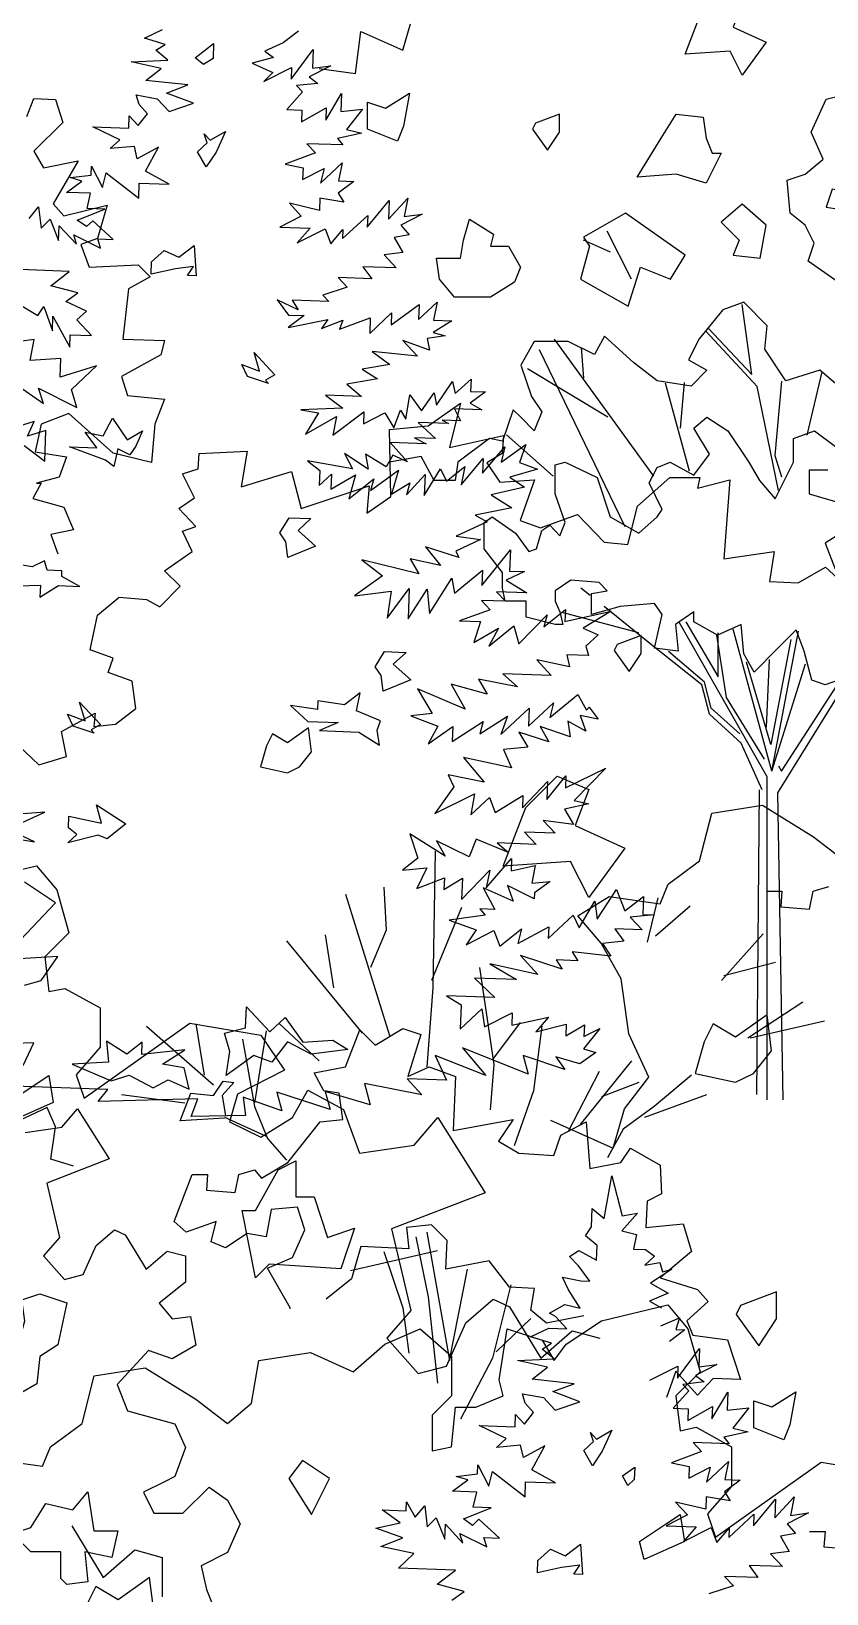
# Model space of a CAD drawing. Header units: inches. Extents: x 11.9 to 85.3, y 21.1 to 37.4.
# Drawn here: x 67.994 to 68.308, y 22.103 to 22.72 of the extents above; entities that cross this region are included whole.
import ezdxf

# ---------------------------------------------------------------- set-up
doc = ezdxf.new("R2010")
doc.units = ezdxf.units.IN
doc.header["$MEASUREMENT"] = 0
doc.layers.add('CAY', color=94, linetype='Continuous')
doc.layers.add('CAY-3', color=61, linetype='Continuous')

# ---------------------------------------------------------------- blocks, each defined once
blk = doc.blocks.new('A$C76451831')
at = {"layer": 'CAY'}
for p, q in [((3306.5, 1682.6), (3317.1, 1724.4)), ((3317.1, 1724.4), (3361.9, 1731.5)), ((3361.9, 1731.5), (3406.7, 1703.8)), ((3406.7, 1703.8), (3434.4, 1682.6)), ((2664.3, 1664.1), (2722.6, 1678.3)), ((2722.6, 1678.3), (2740.3, 1657)), ((3278.8, 1661.9), (3306.5, 1682.6)), ((2740.3, 1657), (2750.9, 1619.3)), ((3199.2, 1634.2), (3226.9, 1651.3)), ((3226.9, 1651.3), (3271.7, 1644.8)), ((3271.7, 1644.8), (3278.8, 1661.9)), ((3219.8, 1610), (3199.2, 1634.2)), ((2750.9, 1619.3), (2729.7, 1598.1)), ((3237.5, 1578.7), (3219.8, 1610)), ((2729.7, 1598.1), (2733.2, 1567.4)), ((2733.2, 1567.4), (2747.4, 1570.3)), ((2747.4, 1570.3), (2778.6, 1553.2)), ((3244, 1530.4), (3237.5, 1578.7)), ((2778.6, 1553.2), (2778.6, 1518.4)), ((2764.5, 1473.6), (2857.6, 1539.7)), ((2857.6, 1539.7), (2920.1, 1529)), ((2920.1, 1529), (2940.8, 1498.4)), ((3261.7, 1492), (3244, 1530.4)), ((2778.6, 1518.4), (2757.4, 1494.2)), ((2757.4, 1494.2), (2764.5, 1473.6)), ((2940.8, 1498.4), (2899.5, 1477.1)), ((3240.4, 1464.3), (3261.7, 1492)), ((2899.5, 1477.1), (2892.4, 1452.9)), ((2947.9, 1456.5), (2961.4, 1480.7)), ((2961.4, 1480.7), (2992.7, 1463.6)), ((2992.7, 1463.6), (3006.8, 1425.2)), ((3230.4, 1429.5), (3240.4, 1464.3)), ((2892.4, 1452.9), (2920.1, 1439.4)), ((2920.1, 1439.4), (2947.9, 1456.5)), ((3055.2, 1432.3), (3075.8, 1456.5)), ((3075.8, 1456.5), (3117.7, 1390.4)), ((3175, 1454.3), (3230.4, 1429.5)), ((3006.8, 1425.2), (3055.2, 1432.3)), ((3117.7, 1390.4), (3035.1, 1358.6)), ((3035.1, 1358.6), (3052.2, 1286.6)), ((3052.2, 1286.6), (3031, 1262.4)), ((5192.6, 1187), (5205.3, 1219.7)), ((5205.3, 1219.7), (5219, 1206)), ((5219, 1206), (5243.2, 1220.8)), ((5243.2, 1220.8), (5259.1, 1215.5)), ((5259.1, 1215.5), (5247.5, 1178.6)), ((5165.2, 1181.8), (5192.6, 1187)), ((5247.5, 1178.6), (5266.4, 1187)), ((5266.4, 1187), (5289.7, 1178.6)), ((5173.6, 1165.9), (5165.2, 1181.8)), ((5289.7, 1178.6), (5287.5, 1131.1)), ((5187.3, 1163.8), (5173.6, 1165.9)), ((5190.5, 1140.6), (5187.3, 1163.8)), ((4942.9, 1133.8), (4956.7, 1149.9)), ((4956.7, 1149.9), (4984.6, 1105.9)), ((4910.7, 1129.1), (4942.9, 1133.8)), ((5142, 1102.7), (5170.5, 1138.5)), ((5170.5, 1138.5), (5190.5, 1140.6)), ((5287.5, 1131.1), (5340.3, 1140.6)), ((5340.3, 1140.6), (5327.6, 1121.6)), ((5382.5, 1126.9), (5404.6, 1138.5)), ((5404.6, 1138.5), (5407.8, 1097.4)), ((5327.6, 1121.6), (5345.5, 1111.1)), ((5376.1, 1109), (5382.5, 1126.9)), ((5435.2, 1102.7), (5443.6, 1115.3)), ((5443.6, 1115.3), (5470, 1100.6)), ((4984.6, 1105.9), (4929.6, 1084.7)), ((5118.8, 1089), (5142, 1102.7)), ((5345.5, 1111.1), (5376.1, 1109)), ((5407.8, 1097.4), (5435.2, 1102.7)), ((5470, 1100.6), (5471.1, 1075.2)), ((5057.6, 1092.1), (5071.3, 1092.1)), ((5071.3, 1092.1), (5070.3, 1078.4)), ((5095.6, 1076.3), (5098.8, 1092.1)), ((5098.8, 1092.1), (5112.5, 1096.3)), ((5112.5, 1096.3), (5118.8, 1089)), ((5420.6, 1053.6), (5427.3, 1091)), ((5427.3, 1091), (5436.5, 1055.8)), ((4284.9, 1039.1), (4289.6, 1076)), ((4289.6, 1076), (4326.6, 1059.5)), ((4326.6, 1059.5), (4333.2, 1082.7)), ((4929.6, 1084.7), (4941, 1036.7)), ((5070.3, 1078.4), (5095.6, 1076.3)), ((5471.1, 1075.2), (5458.4, 1068.9)), ((5409.5, 1046.3), (5410, 1062.2)), ((5410, 1062.2), (5420.6, 1053.6)), ((5458.4, 1068.9), (5457.3, 1045.7)), ((5268.6, 1047.8), (5246.4, 1045.7)), ((5246.4, 1045.7), (5248.5, 1026.7)), ((5282.3, 1034.1), (5268.6, 1047.8)), ((5404.2, 1038.3), (5409.5, 1046.3)), ((5449.8, 1058.1), (5436.1, 1042.7)), ((5436.5, 1055.8), (5449.8, 1058.1)), ((5457.3, 1045.7), (5490, 1048.9)), ((5490, 1048.9), (5497.4, 1024.6)), ((4252.7, 1043.4), (4284.9, 1039.1)), ((4941, 1036.7), (4926.8, 1020.6)), ((4973.2, 1029.6), (4989.3, 1043.4)), ((4989.3, 1043.4), (4998.7, 1039.1)), ((4998.7, 1039.1), (5017.2, 1008.8)), ((5281.2, 1008.8), (5282.3, 1034.1)), ((5414.3, 1029.8), (5404.2, 1038.3)), ((5436.1, 1042.7), (5449.1, 1039.5)), ((5449.1, 1039.5), (5446.4, 1026.4)), ((4926.8, 1020.6), (4945.3, 999.7)), ((4961.8, 1004.1), (4973.2, 1029.6)), ((5017.2, 1008.8), (5035.7, 1024.9)), ((5035.7, 1024.9), (5051.8, 1020.6)), ((5051.8, 1020.6), (5051.8, 997.4)), ((5273.8, 1025), (5197.2, 1007.3)), ((5206.3, 1028.8), (5197.9, 1000.4)), ((5248.5, 1026.7), (5206.3, 1028.8)), ((5390, 1020.2), (5398.3, 1025.4)), ((5397.8, 1011.8), (5390, 1020.2)), ((5398.3, 1025.4), (5413.9, 1016.7)), ((5413.9, 1016.7), (5414.3, 1029.8)), ((5446.4, 1026.4), (5456.8, 1026.1)), ((5464.8, 1020.4), (5456.3, 1012.5)), ((5456.8, 1026.1), (5464.8, 1020.4)), ((5497.4, 1024.6), (5470, 1001.4)), ((5319.2, 1016.2), (5281.2, 1008.8)), ((5337.1, 993), (5319.2, 1016.2)), ((5407.8, 998.3), (5397.8, 1011.8)), ((5456.3, 1012.5), (5469.5, 1014.7)), ((5480.2, 1008.9), (5461.2, 996.5)), ((5469.5, 1014.7), (5472, 1006.5)), ((5472, 1006.5), (5480.2, 1008.9)), ((4945.3, 999.7), (4961.8, 1004.1)), ((5051.8, 997.4), (5028.6, 978.9)), ((5197.9, 1000.4), (5175.7, 982.4)), ((5359.3, 991.9), (5337.1, 993)), ((5356.1, 972.9), (5359.3, 991.9)), ((5389, 990.8), (5383.9, 1001.9)), ((5383.9, 1001.9), (5400.1, 998.6)), ((5399.3, 974.6), (5389, 990.8)), ((5400.1, 998.6), (5407.8, 998.3)), ((5461.2, 996.5), (5476.8, 987.8)), ((5470, 1001.4), (5502.7, 990.9)), ((5502.7, 990.9), (5512.2, 980.3)), ((5028.6, 978.9), (5040, 965.1)), ((5372.4, 970.1), (5385.8, 977.8)), ((5385.8, 977.8), (5399.3, 974.6)), ((5476.8, 987.8), (5460.6, 980.6)), ((5460.6, 980.6), (5470.9, 974.8)), ((5512.2, 980.3), (5493.2, 963.4)), ((5040, 965.1), (5056.1, 967.1)), ((5056.1, 967.1), (5060.8, 941.9)), ((5369.8, 961.3), (5356.1, 972.9)), ((5402.5, 967.7), (5369.8, 961.3)), ((5377.7, 967.2), (5372.4, 970.1)), ((5387.7, 956.4), (5377.7, 967.2)), ((5470.3, 959), (5486.9, 966.1)), ((5486.9, 966.1), (5483.8, 955.8)), ((5493.2, 963.4), (5498.5, 950.8)), ((5355.8, 949.4), (5371.9, 957)), ((5374.2, 943.7), (5355.8, 949.4)), ((5371.9, 957), (5387.7, 956.4)), ((5491.5, 955.5), (5478, 945.1)), ((5483.8, 955.8), (5491.5, 955.5)), ((5498.5, 950.8), (5529.1, 946.6)), ((5019.2, 937.2), (4991.7, 907.3)), ((5040, 930.1), (5019.2, 937.2)), ((5060.8, 941.9), (5040, 930.1)), ((5365.8, 938.6), (5374.2, 943.7)), ((5376.4, 930.1), (5365.8, 938.6)), ((5485, 913.1), (5504.5, 939.2)), ((5504.5, 939.2), (5503.9, 922.9)), ((5529.1, 946.6), (5540.7, 911.8)), ((5344.2, 928.5), (5376.4, 930.1)), ((5370.7, 922.5), (5344.2, 928.5)), ((5357.2, 912.1), (5370.7, 922.5)), ((5460.9, 911.2), (5485.4, 923.5)), ((5485.4, 923.5), (5485, 913.1)), ((5519.9, 925), (5501, 915.3)), ((5503.9, 922.9), (5519.9, 925)), ((5394.2, 908.1), (5357.2, 912.1)), ((5375.4, 901.1), (5394.2, 908.1)), ((5483.7, 919.1), (5475.3, 895.9)), ((5502.7, 898.1), (5483.7, 919.1)), ((5508.5, 909.6), (5489.8, 907.5)), ((5501, 915.3), (5508.5, 909.6)), ((5516.4, 912.8), (5502.7, 898.1)), ((5540.7, 911.8), (5516.4, 912.8)), ((4527.8, 857.9), (4506.6, 900.2)), ((4991.7, 907.3), (5000.7, 884.1)), ((5351, 891), (5348.6, 899.3)), ((5348.6, 899.3), (5367.1, 895.9)), ((5367.1, 895.9), (5377.5, 884.7)), ((5399.1, 892.1), (5375.4, 901.1)), ((5495.1, 901.9), (5481.4, 886.5)), ((5489.8, 907.5), (5495.1, 901.9)), ((5515.5, 877.1), (5529.5, 900.7)), ((5529.5, 900.7), (5528.9, 884.8)), ((4509.3, 881.7), (4485.5, 892.2)), ((5000.7, 884.1), (5042.4, 872.7)), ((5342.1, 870.1), (5342.5, 880.9)), ((5342.5, 880.9), (5350.4, 872.5)), ((5350.4, 872.5), (5358.4, 882.6)), ((5358.4, 882.6), (5351, 891)), ((5377.5, 884.7), (5399.1, 892.1)), ((5481.4, 886.5), (5494.5, 886)), ((5494.1, 875.6), (5515.9, 888)), ((5494.5, 886), (5494.1, 875.6)), ((5515.9, 888), (5515.5, 877.1)), ((5528.9, 884.8), (5548, 886.9)), ((5548, 886.9), (5533.8, 868.8)), ((5042.4, 872.7), (5051.8, 851.9)), ((5310.5, 871.2), (5342.1, 870.1)), ((5334.1, 859.9), (5310.5, 871.2)), ((5533.8, 868.8), (5547.3, 865.6)), ((5325.6, 852), (5334.1, 859.9)), ((5347, 854), (5325.6, 852)), ((5349.4, 843.1), (5347, 854)), ((5368.3, 853.3), (5349.4, 843.1)), ((5356.7, 832.4), (5368.3, 853.3)), ((5498.9, 856.4), (5506.3, 848.5)), ((5530.6, 855.3), (5498.9, 856.4)), ((5547.3, 865.6), (5525.8, 860.9)), ((5525.8, 860.9), (5530.6, 855.3)), ((5051.8, 851.9), (5042.4, 826.3)), ((5506.3, 848.5), (5479.7, 838.5)), ((5510.8, 821.5), (5530, 839.5)), ((5530, 839.5), (5526.8, 823.7)), ((4608.4, 831), (4587.6, 805.5)), ((4626.9, 837.7), (4608.4, 831)), ((4634, 774), (4625.3, 835.7)), ((4647.3, 816.9), (4626.9, 837.7)), ((5042.4, 826.3), (5033.3, 821.6)), ((5290.3, 826.5), (5309, 828.6)), ((5300.6, 823.4), (5290.3, 826.5)), ((5309, 828.6), (5309.3, 836.7)), ((5309.3, 836.7), (5319, 817.8)), ((5319, 817.8), (5322.2, 830.9)), ((5322.2, 830.9), (5350.9, 808.5)), ((5377.6, 820.8), (5356.7, 832.4)), ((5479.7, 838.5), (5495.4, 835.2)), ((5495.4, 835.2), (5495.1, 824.8)), ((5495.1, 824.8), (5514, 834.6)), ((5514, 834.6), (5510.8, 821.5)), ((4638.7, 763.4), (4593.5, 812.2)), ((4595.8, 814.5), (4634, 774)), ((4645.4, 796.4), (4647.3, 816.9)), ((5033.3, 821.6), (5014.8, 812.5)), ((5014.8, 812.5), (5023.9, 794.1)), ((5049.4, 794.1), (5072.6, 816.9)), ((5072.6, 816.9), (5088.7, 805.5)), ((5287.1, 813.5), (5300.6, 823.4)), ((5308.4, 812.7), (5287.1, 813.5)), ((5305.2, 799.3), (5308.4, 812.7)), ((5350.9, 808.5), (5351.3, 821.7)), ((5351.3, 821.7), (5377.6, 820.8)), ((5540.3, 823.2), (5526.4, 812.8)), ((5526.4, 812.8), (5531.5, 805)), ((5526.8, 823.7), (5540.3, 823.2)), ((4442.1, 803.1), (4430.3, 782.3)), ((4472, 803.1), (4442.1, 803.1)), ((4547.7, 684.5), (4460.2, 805.1)), ((4495.2, 791.7), (4472, 803.1)), ((4485.8, 770.9), (4483.8, 797.9)), ((4504.2, 807.8), (4495.2, 791.7)), ((4529.8, 784.6), (4504.2, 807.8)), ((4587.6, 805.5), (4578.1, 787)), ((5088.7, 805.5), (5100.1, 784.6)), ((5246.2, 796.3), (5246.5, 804)), ((5246.5, 804), (5254.2, 790.6)), ((5254.2, 790.6), (5262.7, 800.7)), ((5262.7, 800.7), (5264.7, 782.1)), ((5296.7, 789.1), (5321.1, 798.7)), ((5321.1, 798.7), (5305.2, 799.3)), ((5510, 797.5), (5483.5, 803.9)), ((5483.5, 803.9), (5494, 792.7)), ((5510.4, 808.4), (5510, 797.5)), ((5531.5, 805), (5510.4, 808.4)), ((5552.1, 782.9), (5571.5, 806.3)), ((5570.9, 790), (5587.9, 808.4)), ((5571.5, 806.3), (5570.9, 790)), ((5587.9, 808.4), (5584.6, 792.2)), ((4522.3, 639.8), (4446.8, 795.6)), ((4550.6, 768.5), (4529.8, 784.6)), ((4578.1, 787), (4594.3, 777.9)), ((4663.8, 768.5), (4645.4, 796.4)), ((5023.9, 794.1), (5049.4, 794.1)), ((5100.1, 784.6), (5088.7, 759.5)), ((5219.4, 781), (5240.9, 785.6)), ((5240.9, 785.6), (5224.9, 797.1)), ((5224.9, 797.1), (5246.2, 796.3)), ((5264.7, 782.1), (5272.7, 790)), ((5272.7, 790), (5280.2, 771.1)), ((5280.2, 771.1), (5280.7, 784.3)), ((5280.7, 784.3), (5296, 767.8)), ((5304.7, 783.4), (5296.7, 789.1)), ((5310.3, 788.7), (5304.7, 783.4)), ((5328.3, 772.2), (5310.3, 788.7)), ((5494, 792.7), (5475, 782.9)), ((5530.4, 772.8), (5552.4, 793.3)), ((5552.4, 793.3), (5552.1, 782.9)), ((5600.5, 794.4), (5581.6, 784.6)), ((5581.6, 784.6), (5589, 776.2)), ((5584.6, 792.2), (5600.5, 794.4)), ((4430.3, 782.3), (4439.8, 754.7)), ((4507, 736.3), (4436.2, 779.1)), ((4594.3, 777.9), (4580.5, 763.8)), ((4693.7, 777.9), (4663.8, 768.5)), ((4682.7, 720.5), (4695.7, 776.4)), ((4723.6, 752.4), (4693.7, 777.9)), ((4951.7, 782.9), (4979.4, 737.5)), ((5243.1, 772.4), (5219.4, 781)), ((5223.8, 764.9), (5243.1, 772.4)), ((5296, 767.8), (5293.5, 776.1)), ((5293.5, 776.1), (5317.1, 764.4)), ((5314.7, 772.6), (5328.3, 772.2)), ((5317.1, 764.4), (5314.7, 772.6)), ((5475, 782.9), (5501.7, 782)), ((5501.7, 782), (5490.4, 769.2)), ((5490.4, 769.2), (5514.9, 781.5)), ((5514.9, 781.5), (5519.8, 768.2)), ((5519.8, 768.2), (5530.7, 781)), ((5530.7, 781), (5530.4, 772.8)), ((5589, 776.2), (5575.8, 773.9)), ((5575.8, 773.9), (5583.5, 760.5)), ((4580.5, 763.8), (4550.6, 768.5)), ((4579.1, 689), (4557.9, 766.3)), ((4571.1, 726.8), (4574.5, 766.9)), ((4657.5, 671.8), (4638.7, 763.4)), ((4659.9, 768.1), (4654, 702.8)), ((4979.4, 737.5), (5007.1, 761.7)), ((5007.1, 761.7), (5031.3, 755.2)), ((5088.7, 759.5), (5065.6, 747.7)), ((5253, 758.5), (5223.8, 764.9)), ((5239.5, 745.8), (5253, 758.5)), ((5583.5, 760.5), (5567.1, 758.4)), ((5567.1, 758.4), (5577.6, 747.1)), ((4423.7, 742.9), (4414.2, 715.4)), ((4430.3, 736.3), (4423.7, 742.9)), ((4439.8, 754.7), (4448.8, 741)), ((5031.3, 755.2), (5031.3, 720.4)), ((5065.6, 747.7), (5070.3, 726.8)), ((5289.7, 744), (5239.5, 745.8)), ((5273.4, 731.5), (5289.7, 744)), ((5577.6, 747.1), (5548.1, 748.2)), ((5548.1, 748.2), (5555.9, 737.5)), ((4442.1, 724.5), (4430.3, 736.3)), ((4448.8, 741), (4442.1, 724.5)), ((5297.2, 725.2), (5273.4, 731.5)), ((5534.4, 730.1), (5512.8, 723.1)), ((5526.5, 738.5), (5534.4, 730.1)), ((5555.9, 737.5), (5526.5, 738.5)), ((4402.8, 717.8), (4374.9, 696.9)), ((4414.2, 715.4), (4402.8, 717.8)), ((4458.8, 684.4), (4417.8, 720.8)), ((5070.3, 726.8), (5079.3, 704)), ((5286.5, 717.4), (5297.2, 725.2)), ((4342.7, 701.7), (4314.8, 696.9)), ((4354.1, 680.8), (4342.7, 701.7)), ((4654, 702.8), (4659.9, 684)), ((4374.9, 696.9), (4372.6, 680.8)), ((4372.6, 680.8), (4354.1, 680.8)), ((4491.5, 579.5), (4483.4, 586)), ((4534.5, 546.7), (4466.9, 564.4)), ((4541.2, 539.6), (4503.7, 569.7)), ((4647.3, 419.7), (4569.9, 556)), ((4575.8, 556.2), (4604.1, 507.8)), ((4589.9, 500.7), (4541.2, 539.6)), ((4602.9, 544.4), (4611.2, 489.7)), ((4604.1, 507.8), (4604.1, 546.7)), ((4651.6, 424.8), (4617.3, 549.9)), ((4668.2, 540.8), (4650.5, 448.4)), ((4651.6, 424.8), (4675, 548.1)), ((4656.8, 405.9), (4741.3, 542.4)), ((4592.3, 503.1), (4560.4, 530.2)), ((4646.9, 463.7), (4649.3, 523.1)), ((4650.5, 448.4), (4629.2, 520.8)), ((4651.6, 424.8), (4681.2, 519.2)), ((4596.6, 475.1), (4589.9, 500.7)), ((4598.2, 480.3), (4592.3, 503.1)), ((4659.9, 424.8), (4712.2, 505.4)), ((4611.2, 489.7), (4644.6, 435.4)), ((4624.5, 449.6), (4596.6, 475.1)), ((4623.3, 457.8), (4598.2, 480.3)), ((4643, 408.3), (4624.5, 449.6)), ((4657.5, 429.5), (4659.9, 424.8)), ((4647.3, 135.4), (4647.3, 419.7)), ((4638.3, 140.1), (4640.6, 408.3)), ((4661.5, 135.4), (4656.8, 405.9))]:
    blk.add_line(p, q, dxfattribs=at)
for points in [[(4912.1, 2023.7), (4918.4, 2039.5), (4937.4, 2038.4), (4943.7, 2018.4), (4918.4, 1993.1), (4926.9, 1978.3), (4957.4, 1984.6), (4935.3, 1946.7), (4944.8, 1936.1), (4982.8, 1945.6), (4974.3, 1916.1), (4959.6, 1910.8), (4966.9, 1890.8), (5010.2, 1892.9), (5020.7, 1882.3), (5001.7, 1871.8), (4996.5, 1827.5), (5033.4, 1826.4), (5030.2, 1813.8), (4995.4, 1794.8), (5000.7, 1777.9), (5033.4, 1774.7), (5024.9, 1752.6), (5021.8, 1718.9), (4988, 1727.3), (4949, 1762.1), (4924.8, 1752.6), (4919.5, 1728.3), (4946.9, 1724.1), (4940.6, 1706.2), (4920.5, 1700.9), (4924.8, 1700.9), (4917.4, 1687.2), (4944.8, 1679.8), (4953.2, 1659.8), (4933.2, 1655.6), (4939.5, 1638.7)], [(4953.2, 1099.5), (4933.2, 1105.8), (4937.4, 1134.3), (4930, 1151.2), (4896.3, 1135.4)], [(4908.9, 1188.1), (4918.4, 1208.1), (4882.5, 1207.1)], [(4910, 1258.8), (4924.7, 1263), (4939.5, 1284.1), (4905.7, 1282)], [(4901.5, 1293.6), (4937.4, 1331.5), (4910, 1349.5)], [(4899.4, 1475), (4922.6, 1452.8), (4946.9, 1460.2), (4942.7, 1482.3), (4972.2, 1498.2), (4971.1, 1486.6), (4990.1, 1488.7), (5008, 1502.4), (5004.9, 1526.6), (4983.8, 1534), (4988, 1546.7), (4968, 1554.1), (4974.3, 1584.7), (4993.3, 1600.5), (5017.5, 1598.4), (5029.1, 1592), (5047.1, 1610), (5033.4, 1623.7), (5057.6, 1640.6), (5049.2, 1658.5), (5060.8, 1662.7), (5046, 1678.5), (5059.7, 1688), (5049.2, 1709.1), (5062.9, 1713.3), (5063.9, 1727), (5106.1, 1729.1), (5100.9, 1697.5), (5145.2, 1711.2), (5153.6, 1678.5), (5213.7, 1698.6), (5211.6, 1674.3), (5232.7, 1689.1), (5231.6, 1748.1), (5265.4, 1751.3), (5293.9, 1771.3), (5284.4, 1732.3), (5331.8, 1742.9), (5330.8, 1727), (5317.1, 1718.6), (5328.7, 1701.7), (5359.3, 1703.8), (5346.6, 1668), (5364.5, 1661.6), (5397.2, 1673.2), (5420.4, 1649), (5441.5, 1646.9), (5450, 1680.6), (5478.4, 1705.9), (5504.8, 1705.9), (5502.7, 1696.5), (5531.2, 1703.8), (5525.9, 1634.2), (5570.2, 1640.6), (5566, 1614.2), (5591.3, 1613.1), (5615.5, 1626.8), (5626.1, 1617.3)], [(5271.7, 1376.9), (5269.6, 1256.6), (5264.3, 1187)], [(5192.6, 1338.9), (5231.6, 1214.5)], [(5226.4, 1345.2), (5228.5, 1307.3), (5214.8, 1274.6)], [(5467.9, 1335.7), (5458.4, 1296.7)], [(5294.9, 1327.3), (5268.6, 1263)], [(5496.4, 1328.4), (5465.8, 1302)], [(5140.9, 1297.8), (5207.4, 1216.6)], [(5174.7, 1303.1), (5182.1, 1256.6)], [(5560.7, 1304.1), (5523.8, 1263)], [(5310.7, 1274.6), (5323.4, 1189.1), (5320.2, 1149.1)], [(5571.3, 1278.8), (5525.9, 1267.2)], [(5595.5, 1244), (5547, 1212.3)], [(5060.8, 1225), (5068.2, 1179.7)], [(5134.6, 1225), (5169.4, 1192.3)], [(5346.6, 1226.1), (5322.3, 1193.4)], [(5614.5, 1227.1), (5549.1, 1212.3)], [(3944, 372.4), (4002.2, 362.7), (3978.5, 373.9), (4011.2, 388.7), (3941.7, 383.4)], [(3993, 711.6), (4011.1, 697.8), (4012.1, 724.6), (3996, 719.7), (4001.9, 732.6), (3963.9, 720.8)], [(3981.9, 768.2), (4010.2, 748.6), (4005.7, 761.9), (4039.5, 744.9), (4034.6, 760.9), (4056.7, 781.5), (4024.6, 771.7), (4025.2, 788), (3998.4, 786.2), (4001.7, 804.7), (3969.4, 800.4)], [(3986.5, 837), (4005.2, 825.9), (4010.4, 833.9), (4017.9, 812.3), (4018.3, 825.4), (4033.2, 798.2), (4033.6, 809), (4052.2, 808.4), (4039.5, 822), (4047.9, 829.8), (4029.6, 838.2), (4040.3, 846), (4016.5, 852.2), (4032.8, 864.8), (3982.6, 866.6)], [(3997.3, 911.4), (4005.8, 921.5), (4007.9, 902.9), (4015.9, 910.7), (4023.4, 891.9), (4023.8, 905), (4039.1, 888.6), (4036.7, 896.9), (4060.3, 885.2), (4057.8, 893.4), (4071.4, 892.9), (4053.4, 909.4), (4047.8, 904.2), (4039.8, 909.9), (4064.2, 919.5), (4048.4, 920), (4051.5, 933.5), (4030.3, 934.3), (4043.8, 944.2), (4033.4, 947.3), (4052.1, 949.4), (4052.4, 957.5), (4062.1, 938.6), (4065.3, 951.6), (4094, 929.3), (4094.4, 942.4), (4120.7, 941.5), (4099.8, 953.1), (4111.4, 974), (4092.5, 963.8), (4090.1, 974.8), (4068.8, 972.8), (4077.2, 980.7), (4053.6, 991.9), (4085.3, 990.8), (4085.6, 1001.7), (4093.5, 993.3), (4101.6, 1003.4), (4094.2, 1011.8), (4091.7, 1020.1), (4110.2, 1016.7), (4120.7, 1005.5), (4142.2, 1012.9), (4118.5, 1021.8), (4137.3, 1028.9), (4100.3, 1032.9), (4113.8, 1043.3), (4087.3, 1049.2), (4119.5, 1050.8), (4109, 1059.4), (4117.3, 1064.5), (4098.9, 1070.1), (4115, 1077.7)], [(4234.6, 1076.3), (4221.1, 1065.9), (4205, 1058.7), (4212.5, 1053), (4193.8, 1048.2), (4212, 1039.9), (4204.1, 1032), (4228.5, 1044.3), (4228.1, 1033.9), (4247.6, 1060), (4247.1, 1043.7), (4263, 1045.8), (4244.1, 1036.1), (4251.6, 1030.3), (4232.9, 1028.3), (4238.2, 1022.7), (4224.5, 1007.3), (4237.6, 1006.8), (4237.3, 996.4), (4259, 1008.8), (4258.6, 997.9), (4272.6, 1021.5), (4272, 1005.6), (4291.1, 1007.7), (4276.9, 989.6), (4290.4, 986.4), (4268.9, 981.7), (4273.7, 976.1), (4242, 977.2), (4249.5, 969.2), (4222.8, 959.3), (4238.6, 956), (4238.2, 945.6), (4257.1, 955.4), (4254, 942.3), (4273.2, 960.2), (4269.9, 944.5), (4283.5, 944), (4269.5, 933.6), (4274.7, 925.7), (4253.5, 929.2), (4253.1, 918.3), (4226.6, 924.7), (4237.1, 913.4), (4218.2, 903.7), (4244.9, 902.7), (4233.5, 890), (4258, 902.3), (4263, 889), (4273.8, 901.7), (4273.5, 893.6), (4295.6, 914.1), (4295.2, 903.7), (4314.6, 927.1), (4314, 910.8), (4331, 929.2), (4327.7, 913), (4343.6, 915.2), (4324.7, 905.4), (4332.1, 897), (4318.9, 894.7), (4326.6, 881.3), (4310.2, 879.2), (4320.7, 867.9), (4291.3, 868.9), (4299.1, 858.2), (4269.6, 859.3), (4277.5, 850.8), (4256, 843.9), (4261.2, 838.3), (4229.1, 839.4), (4234.2, 831), (4215.9, 839.8), (4225.9, 826.3), (4239.5, 825.9), (4225.5, 815.5), (4260.6, 822.4), (4254.9, 814.4), (4273.8, 821.9), (4270.8, 813.9), (4297.8, 823.8), (4297.4, 810.2), (4316.6, 828.2), (4316.2, 817.7), (4340.9, 835.5), (4340.4, 822.3), (4356.8, 837.6), (4353.5, 821.9), (4369.8, 821.3), (4353.1, 811), (4363.9, 807.9), (4348, 805.8), (4349.9, 795.3), (4326.6, 803.8), (4339.3, 790.2), (4299.5, 794.3), (4315, 782.9), (4290.8, 778.7), (4304.1, 770.1), (4277.2, 765.6), (4290, 754.7), (4258.3, 755.8), (4273.8, 744.4), (4236.6, 743), (4252.3, 740.2), (4240.8, 721.6), (4268.1, 736.9), (4264.8, 720.7), (4292.2, 741.1), (4291.9, 730.6), (4310.8, 740.4), (4318.5, 727), (4324.5, 742.7), (4329.2, 734.8), (4332.6, 756), (4343, 742), (4354, 757.9), (4356.3, 747), (4370.2, 767.8), (4372.6, 757.3), (4386.6, 770), (4386.2, 759.1), (4399.3, 758.6), (4385.9, 748.7), (4396.1, 742.9), (4372.1, 743.7), (4377.2, 733.1), (4361.3, 733.7), (4366.6, 730.8), (4339.9, 731.7), (4355.3, 717.6), (4336.8, 718.2), (4347, 712.9), (4315.3, 714), (4330.6, 697.1), (4317.6, 703), (4311.9, 692.8), (4293.7, 703.8), (4295.9, 690.6), (4275.1, 704.5), (4282.3, 691.1), (4242.7, 697.9), (4253.3, 689.4), (4252.8, 676.3), (4263.6, 686.3), (4263.1, 673.2), (4284.9, 685.6), (4279.1, 664.5), (4301.1, 682.3), (4298, 672), (4322.6, 689.7), (4316.4, 668.6), (4332.6, 678.5), (4329.6, 668.1), (4346.1, 686.1), (4345.4, 667.6), (4359.8, 691.1), (4364.9, 680), (4381.2, 693.1), (4377.9, 676.9), (4397.3, 700.2), (4396.8, 687.1), (4416.2, 710.4), (4413, 696.9), (4434.9, 712.5), (4429.3, 696.4), (4445, 690.8), (4420.7, 683.5), (4433.6, 674.9), (4404.3, 668.2), (4422.5, 656.7), (4390.1, 650.1), (4400.8, 644.3), (4373.6, 631.7), (4394.8, 628.7), (4373.2, 618.6), (4375.7, 613), (4346.5, 622.2), (4359.6, 605.9), (4333, 611.8), (4340.7, 598.4), (4290.4, 611), (4308.5, 596.8), (4283.9, 579.1), (4316.2, 583.4), (4312.6, 559.5), (4332.1, 585.5), (4331.2, 558.8), (4348, 585), (4349.9, 563.6), (4369.6, 594.7), (4371.9, 581.4), (4396.6, 601.9), (4396.1, 588.3), (4421.2, 619.6), (4420.6, 601), (4433.7, 600.6), (4417.6, 593), (4435.8, 581.9), (4409.1, 582.8), (4416.9, 574.4), (4395.7, 575.2), (4403.5, 566.7), (4376.5, 557.2), (4395, 556.6), (4388.9, 538.2), (4410.7, 550.6), (4402.4, 535), (4424.3, 552.8), (4428.8, 536.8), (4453.7, 562.3), (4450.6, 551.9), (4469.7, 567.1), (4469.3, 556.7), (4510, 565.7), (4485.4, 550.7), (4498.4, 544.8), (4487.6, 534.8), (4490, 526.5), (4471, 527.2), (4473.4, 516.7), (4444.6, 522.7), (4457.2, 509.1), (4414.7, 510.6), (4427.4, 499.2), (4393.2, 505.9), (4400.9, 492.5), (4369.1, 501.3), (4381.4, 479.5), (4339.5, 497.3), (4352.3, 475.6), (4333.6, 473.5), (4357.4, 464.5), (4348.7, 449), (4370.5, 464.1), (4370, 450.9), (4397.4, 468.6), (4394.3, 457.8), (4418.8, 473.3), (4412.8, 457.1), (4437.7, 480.3), (4437.1, 464.5), (4459.1, 485), (4455.9, 472), (4480.7, 492.4), (4488.3, 478.5), (4490.7, 481.2), (4498.5, 470.5), (4482.7, 473.7), (4487.7, 460), (4471.7, 468.7), (4473.9, 455), (4447.5, 464.1), (4455.2, 450.7), (4428.8, 459.3), (4436.5, 445.9), (4415.1, 443.9), (4422.2, 427.8), (4380, 437), (4398.2, 415), (4366.3, 421.6), (4371.3, 411), (4354.7, 387.5), (4389.7, 404.9), (4386.3, 386.4), (4402.7, 401.7), (4407.7, 388.4), (4432.3, 403.4), (4431.9, 392.6), (4454, 415.8), (4453.4, 400), (4470, 420.7), (4469.7, 410.3), (4505.2, 427.6), (4477.4, 399.1), (4490.4, 396), (4469, 391.3), (4476.7, 377.8), (4450.1, 381.5), (4460.6, 370.2), (4433.8, 371.2), (4443.9, 360.4), (4409.5, 361.6), (4419.6, 353.1), (4391, 365), (4385, 349.3), (4356.1, 363.5), (4363.8, 350.1), (4332.7, 369.7), (4339.7, 348.2), (4326.2, 337.8), (4347.6, 339.7), (4338.8, 321.5), (4363.1, 331), (4362.7, 320.6), (4379, 330.5), (4378.3, 311.9), (4403.2, 337.8), (4400, 322), (4422.2, 348), (4421.8, 337.1), (4443.2, 341.8), (4440, 326.1), (4456.3, 327.8), (4442.4, 317.8), (4442.2, 312.4), (4418.6, 324.1), (4423.6, 310.3), (4397.2, 322.1), (4407.5, 303.2), (4394.3, 303.7), (4399.1, 298), (4367.2, 293.7), (4391, 285.2), (4382.3, 271.9), (4406.8, 284.6), (4411.8, 270.9), (4430.9, 286.1), (4427.7, 273), (4455, 287.9), (4454.6, 277.5), (4476.6, 298.1), (4481.7, 287), (4495.6, 310.5), (4497.8, 294.6), (4514.6, 320.8), (4522.1, 301.9), (4538.4, 314.5), (4537.8, 298.6), (4548.2, 298.3), (4526.8, 296.3), (4537.3, 285.1), (4513.3, 285.9), (4521.1, 275.2), (4502.5, 273.1), (4509.8, 262), (4475.5, 265.9), (4480.6, 258), (4461.6, 258.7), (4466.8, 250.4), (4430.1, 262.5), (4445.3, 245.7), (4403.1, 255.3), (4426.6, 241.3), (4389.5, 242.6), (4407.5, 225.7), (4364.9, 227.2), (4377.8, 219), (4377, 197.7), (4396.2, 215.6), (4398.4, 199.7), (4422.9, 212), (4422.5, 201.1), (4454.9, 208.2), (4443.6, 195.4), (4470.5, 202.2), (4470.2, 191.8), (4486.4, 201.6), (4486, 191.2), (4499.9, 198.4), (4485.6, 180.3), (4496.4, 177.2), (4482.5, 167.3), (4461.4, 173.5), (4469.1, 162.3), (4432.4, 174.5), (4436.8, 158), (4379.2, 181.3), (4399.6, 157), (4354.9, 174.5), (4365, 152.8), (4330.2, 154), (4343.3, 140), (4292.9, 149.9), (4297.7, 131.1), (4258.2, 142.9), (4262.6, 126.9), (4215.6, 142.2), (4220, 125.7), (4186, 137.8), (4188.1, 121.8), (4140.1, 120.8), (4146.1, 136.4), (4058.1, 134.1), (4066.6, 144.6), (3967.9, 148.1)], [(5017.5, 1222.9), (5076.6, 1171.2)], [(5101.9, 1211.3), (5112.5, 1152.2), (5124.1, 1123.8), (5140.9, 1104.8)], [(5123, 1218.7), (5112.5, 1155.4)], [(5365.6, 1222.9), (5358.2, 1165.9), (5341.3, 1117.4)], [(5444.7, 1192.3), (5399.3, 1136.4)], [(5086.1, 1141.7), (5047.1, 1139.6), (5056.6, 1163.8), (5076.6, 1161.7), (5085, 1174.4), (5094.5, 1173.3), (5084, 1161.7), (5087.2, 1143.8)], [(5416.2, 1182.8), (5388.8, 1130.1)], [(5451, 1173.3), (5418.3, 1160.7)], [(5497.4, 1179.7), (5464.7, 1152.2), (5437.3, 1132.2), (5423.6, 1106.9)], [(4995.4, 1162.8), (5051.3, 1155.4)], [(5456.3, 1142.7), (5511.1, 1162.8)], [(5086.1, 1142.7), (5123, 1125.9)], [(5144.1, 974), (5144.1, 975), (5124.1, 1009.8), (5146.2, 1019.3), (5156.8, 1043.6), (5150.4, 1063.6), (5127.2, 1061.5), (5123, 1037.3), (5106.1, 1040.4), (5087.2, 1027.8), (5074.5, 1033.1), (5078.7, 1051), (5052.3, 1041.5), (5041.8, 1051), (5057.6, 1092.1)], [(5254.8, 1037.3), (5265.4, 984.5), (5273.8, 908.6)], [(5264.3, 1041.5), (5284.4, 928.6), (5300.2, 1008.8)], [(5226.4, 1024.6), (5243.2, 975), (5248.5, 935)], [(5338.2, 995.1), (5322.3, 930.7), (5293.9, 877)], [(5356.1, 965.6), (5325.5, 936)], [(5441.4, 818.5), (5436.7, 826.9), (5447.4, 834.6), (5447, 823.8), (5441.4, 818.5)], [(4700.8, 689.9), (4684.3, 689.9), (4684.3, 669), (4707.5, 662.3)], [(4712.2, 634.4), (4698.4, 625.4), (4707.5, 602.2)], [(4716.9, 507.4), (4698.4, 500.7), (4686.6, 505), (4679.9, 530.6), (4672.9, 549.1), (4656.8, 533), (4635.9, 512.1), (4626.9, 528.2), (4624.5, 553.8), (4603.7, 544.4), (4582.9, 556.2), (4582.9, 565.2), (4566.7, 553.8), (4569.1, 530.6), (4548.3, 533), (4554.9, 562.8), (4548.3, 572.3), (4518, 569.9), (4492.8, 562.8), (4492.8, 581.3), (4506.6, 583.7), (4499.5, 590.8), (4474.4, 593.1), (4460.6, 583.7), (4460.6, 574.6), (4464.9, 565.2), (4467.3, 553.8), (4460.6, 553.8), (4435.1, 560.5), (4435.1, 574.6), (4416.6, 574.6), (4414.2, 586), (4414.2, 599.8), (4398.1, 620.6), (4398.1, 643.8), (4405.2, 648.6), (4425.6, 634.4), (4437.4, 618.3), (4444.1, 620.6), (4448.8, 636.8), (4455.9, 641.5), (4464.9, 632), (4469.6, 643.8), (4460.6, 669), (4460.6, 694.6), (4469.6, 696.9), (4497.6, 683.2), (4509, 648.6), (4534.5, 634.4), (4550.6, 648.6), (4554.9, 655.2), (4543.5, 678.5), (4550.6, 692.2), (4562, 696.9), (4582.9, 685.5), (4596.6, 704), (4582.9, 726.8), (4594.3, 736.3), (4612.7, 724.5), (4631.2, 696.9), (4640.6, 680.8), (4654.4, 664.7), (4670.5, 696.9), (4670.5, 717.8), (4689, 724.5), (4707.5, 710.7)]]:
    blk.add_lwpolyline(points, dxfattribs=at)
for points in [[(5431.9, 1558.7), (5429.3, 1553.4), (5442.5, 1535), (5453, 1550.8), (5453, 1566.7)], [(3369.9, 1515.3), (3365.9, 1547), (3338.2, 1527.2), (3318.4, 1539), (3310.5, 1523.2), (3302.6, 1495.5), (3338.2, 1487.6), (3354, 1495.5)], [(2721.4, 1485.8), (2733.3, 1493.7), (2737.3, 1469.9), (2701.6, 1454.1), (2697.7, 1469.9)], [(5162.8, 1464.3), (5160.2, 1485.4), (5141.7, 1472.2), (5128.5, 1480.1), (5123.3, 1469.6), (5118, 1451.1), (5141.7, 1445.8), (5152.3, 1451.1)], [(5351.5, 1415.3), (5379.2, 1443), (5406.9, 1431.1), (5395, 1399.4), (5438.6, 1379.6), (5406.9, 1336.1), (5391, 1367.8), (5331.7, 1363.8)], [(2935.2, 1410.5), (2951, 1418.5), (2951, 1386.8), (2966.9, 1386.8), (2978.8, 1351.1), (3002.5, 1359.1), (2990.6, 1323.4), (2927.3, 1327.4), (2915.4, 1315.5), (2903.5, 1374.9), (2915.4, 1374.9)], [(3342.6, 1291.2), (3338.7, 1283.3), (3358.5, 1255.6), (3374.3, 1279.3), (3374.3, 1303.1)], [(4588.5, 1090.3), (4606.9, 1108.8), (4625.4, 1100.8), (4617.5, 1079.7), (4646.5, 1066.5), (4625.4, 1037.5), (4614.9, 1058.6), (4575.3, 1055.9)], [(4143.6, 1052.7), (4159.9, 1065.3), (4159.5, 1052.2), (4151.1, 1047)], [(4295.5, 989.9), (4295.5, 1013.7), (4311.3, 1008.4), (4332.5, 1021.6), (4327.2, 992.6), (4321.9, 979.4)], [(4709.9, 855.3), (4683.5, 873.8), (4688.8, 889.6), (4680.8, 905.5), (4667.6, 916), (4665, 945.1), (4680.8, 950.3), (4696.7, 963.5), (4686.1, 987.3), (4699.3, 1016.3), (4731, 1024.3), (4770.6, 1013.7), (4754.7, 1003.1), (4744.2, 982), (4778.5, 974.1), (4778.5, 947.7), (4757.4, 939.8), (4736.3, 931.9), (4704.6, 937.1), (4699.3, 921.3), (4733.6, 916), (4762.7, 900.2), (4757.4, 881.7), (4720.4, 873.8)], [(4443.3, 995.2), (4440.7, 989.9), (4453.9, 971.5), (4464.4, 987.3), (4464.4, 1003.1)], [(4554.1, 982), (4567.3, 1003.1), (4591.1, 1000.5), (4593.7, 982), (4599, 968.8), (4606.9, 968.8), (4593.7, 942.4), (4567.3, 950.3), (4533, 947.7)], [(4145.7, 970.1), (4154.1, 978), (4151.7, 985.8), (4156.9, 980.2), (4170.4, 987.9), (4162, 969.6), (4153.4, 956.7)], [(4865.6, 929.2), (4870.9, 953), (4905.2, 945.1), (4910.4, 963.5), (4907.8, 982), (4923.6, 987.3), (4947.4, 979.4), (4939.5, 942.4), (4923.6, 931.9), (4921, 908.1), (4907.8, 900.2), (4873.5, 900.2)], [(4641.2, 876.4), (4646.5, 905.5), (4625.4, 923.9), (4606.9, 908.1), (4622.8, 892.2), (4617.5, 879)], [(4403.7, 887), (4419.5, 887), (4430.1, 868.5), (4424.8, 855.3), (4403.7, 842.1), (4372, 842.1), (4358.8, 857.9), (4356.2, 876.4), (4377.3, 876.4), (4380, 892.2), (4385.2, 910.7), (4406.4, 897.5)], [(4562.1, 857.9), (4575.3, 879), (4522.5, 916), (4485.5, 894.9), (4490.8, 887), (4482.9, 857.9), (4525.1, 834.2), (4535.7, 868.5)], [(5552.4, 869.2), (5552.4, 892.9), (5568.2, 887.7), (5589.3, 900.9), (5584, 871.8), (5578.8, 858.6)], [(4144.6, 860.9), (4136.9, 861.2), (4142.2, 869.2), (4126.3, 867), (4104.8, 862.3), (4105.2, 873.2), (4116.4, 883.2), (4129.3, 877.3), (4142.8, 887.7)], [(5402.6, 849.4), (5411, 857.2), (5408.6, 865), (5413.8, 859.4), (5427.2, 867.1), (5418.9, 848.8), (5410.3, 835.9)], [(4915.7, 781.4), (4928.9, 802.5), (4952.7, 797.2), (4965.9, 813), (4971.2, 778.7), (4992.3, 778.7), (4987, 755), (4963.2, 760.2), (4965.9, 733.8), (4947.4, 731.2), (4942.1, 736.5), (4942.1, 760.2), (4915.7, 760.2), (4899.9, 776.1)], [(4208.2, 766.2), (4189.8, 772.3), (4184.7, 782.9), (4200.4, 776.9), (4195.5, 793.4), (4213.9, 773.7), (4205.6, 769)], [(5401.5, 740.1), (5393.8, 740.4), (5399.1, 748.4), (5383.1, 746.2), (5361.7, 741.5), (5362, 752.4), (5373.3, 762.4), (5386.2, 756.5), (5399.7, 766.9)], [(4064.6, 698.7), (4032.9, 710.2), (4056.9, 709.4), (4046.9, 723.3), (4062.7, 720.1), (4070.9, 735.6), (4083.8, 716.6), (4097.3, 724.3), (4091.3, 710.9), (4086.1, 703.4), (4075.4, 708.7), (4072.1, 693)], [(4223.4, 626.6), (4218.2, 634.5), (4226.4, 647.8), (4245.4, 647.1), (4234.2, 636.7), (4249.6, 623), (4225.2, 612.9)], [(4013.2, 601.7), (4010.8, 609.9), (4000.2, 604.8), (3978.6, 608.3), (3991.7, 594.7), (3967.4, 587.4), (4007.3, 588.7), (4006.9, 577.9), (4023.2, 588.2), (4042.2, 587.5), (4026.2, 596.2), (4026.3, 601.2)], [(4307.3, 508.9), (4302.2, 516.8), (4310.3, 530.1), (4329.4, 529.4), (4318.1, 518.9), (4333.5, 505.2), (4309.1, 495.2)], [(4054.6, 458.4), (4036.2, 464.5), (4031.1, 475.1), (4046.8, 469.1), (4041.9, 485.6), (4060.3, 465.9), (4052, 461.2)], [(4303.8, 461), (4306.8, 469), (4285.8, 477.9), (4289, 493.7), (4275.1, 483.3), (4251.6, 486.8), (4251.4, 479.1), (4227.5, 482.7), (4242.8, 468.5), (4269.5, 467.6), (4253, 460.5), (4287.8, 459.2), (4306, 447.7)], [(4032, 374.8), (4032.4, 385.2), (4061.2, 379.2), (4056.8, 395.2), (4082.5, 378.5), (4066.1, 365.4), (4058.1, 368.4), (4031.6, 361.7), (4039.5, 369.1)], [(4174.2, 178.1), (4169.4, 194.1), (4188.1, 198.9), (4188.8, 217.4), (4209.3, 195.4), (4222.9, 208.1), (4238.4, 186.2), (4264.8, 188), (4278.1, 179.9), (4245.8, 175.6), (4224.8, 186.7), (4211.1, 168.6), (4195.4, 174.6), (4170.8, 156.9)], [(4138.2, 144.9), (4133.9, 163.6), (4114.9, 167), (4134.4, 179.5), (4096.7, 175.3), (4097, 186.2), (4083.5, 175.8), (4065.4, 187.3), (4067.4, 168.6), (4035.2, 167), (4069.6, 152.2), (4085.6, 157.1), (4106.5, 146), (4119.9, 153.2)]]:
    blk.add_lwpolyline(points, close=True, dxfattribs=at)
at = {"layer": 'CAY-3'}
for p, q in [((3100.6, 1276), (3124.7, 1296.6)), ((3124.7, 1296.6), (3138.9, 1290.1)), ((3138.9, 1290.1), (3166.6, 1244.7)), ((3220.2, 1277.6), (3278.5, 1291.8)), ((3278.5, 1291.8), (3296.2, 1270.6)), ((3029.1, 1257), (3060.4, 1270.6)), ((3060.4, 1270.6), (3088.1, 1246.4)), ((3083.5, 1237.6), (3100.6, 1276)), ((3130, 1225.7), (3137, 1270.6)), ((3137, 1270.6), (3167.7, 1260.5)), ((3166.6, 1244.7), (3194.3, 1268.9)), ((3188.9, 1257), (3220.2, 1277.6)), ((3194.3, 1268.9), (3218.5, 1262.4)), ((3296.2, 1270.6), (3306.9, 1232.8)), ((3001.4, 1232.8), (3029.1, 1257)), ((3031, 1262.4), (3058.7, 1231.2)), ((3167.7, 1260.5), (3178.3, 1242.8)), ((3178.3, 1242.8), (3188.9, 1257)), ((2911.8, 1205.1), (2918.3, 1242.8)), ((2918.3, 1242.8), (2963.7, 1249.9)), ((2963.7, 1249.9), (3001.4, 1232.8)), ((3088.1, 1246.4), (3088.1, 1211.6)), ((2762.6, 1187.4), (2773.2, 1229.3)), ((2773.2, 1229.3), (2818.1, 1236.4)), ((2818.1, 1236.4), (2862.9, 1208.6)), ((3058.7, 1231.2), (3083.5, 1237.6)), ((3133.5, 1211.6), (3130, 1225.7)), ((3306.9, 1232.8), (3285.6, 1211.6)), ((3088.1, 1211.6), (3071, 1194.5)), ((3109.3, 1201.6), (3133.5, 1211.6)), ((3285.6, 1211.6), (3289.2, 1180.9)), ((2862.9, 1208.6), (2890.6, 1187.4)), ((2890.6, 1187.4), (2911.8, 1205.1)), ((3088.1, 1166.8), (3091.6, 1201.6)), ((3091.6, 1201.6), (3109.3, 1201.6)), ((2734.9, 1166.8), (2762.6, 1187.4)), ((3071, 1194.5), (3071, 1163.2)), ((3289.2, 1180.9), (3303.3, 1183.9)), ((3303.3, 1183.9), (3334.6, 1166.8)), ((2683, 1156.1), (2727.8, 1149.6)), ((2727.8, 1149.6), (2734.9, 1166.8)), ((3071, 1163.2), (3088.1, 1166.8)), ((3334.6, 1166.8), (3334.6, 1131.9)), ((3320.4, 1087.1), (3413.6, 1153.2)), ((3413.6, 1153.2), (3476.1, 1142.6)), ((3334.6, 1131.9), (3313.3, 1107.8)), ((3313.3, 1107.8), (3320.4, 1087.1))]:
    blk.add_line(p, q, dxfattribs=at)
for points in [[(2980.4, 1138.9), (2956.7, 1154.8), (2944.8, 1138.9), (2964.6, 1107.2)], [(3277.4, 1099.3), (3289.2, 1107.2), (3293.2, 1083.5), (3257.6, 1067.6), (3253.6, 1083.5)], [(2826, 1020.1), (2822.1, 1051.8), (2794.4, 1032), (2774.6, 1043.9), (2766.7, 1028), (2758.7, 1000.3), (2794.4, 992.4), (2810.2, 1000.3)]]:
    blk.add_lwpolyline(points, close=True, dxfattribs=at)
for points in [[(5601.5, 778.1), (5615.2, 778.1), (5614.1, 764.4), (5639.4, 762.3)], [(4646.7, 319.2), (4660.4, 319.2), (4659.4, 305.5), (4684.7, 303.3), (4687.9, 319.2), (4701.6, 323.4)]]:
    blk.add_lwpolyline(points, dxfattribs=at)

msp = doc.modelspace()

# ---------------------------------------------------------------- block references
at = {"layer": 'CAY', "xscale": 0.0004489089019145984, "yscale": 0.0004489089019145984, "zscale": 0.0004489089019145984}
for p in [(66.19827, 22.2373), (65.78675, 21.77831), (66.77351, 21.63726)]:
    msp.add_blockref('A$C76451831', p, dxfattribs=at)

doc.saveas('drawing.dxf')
